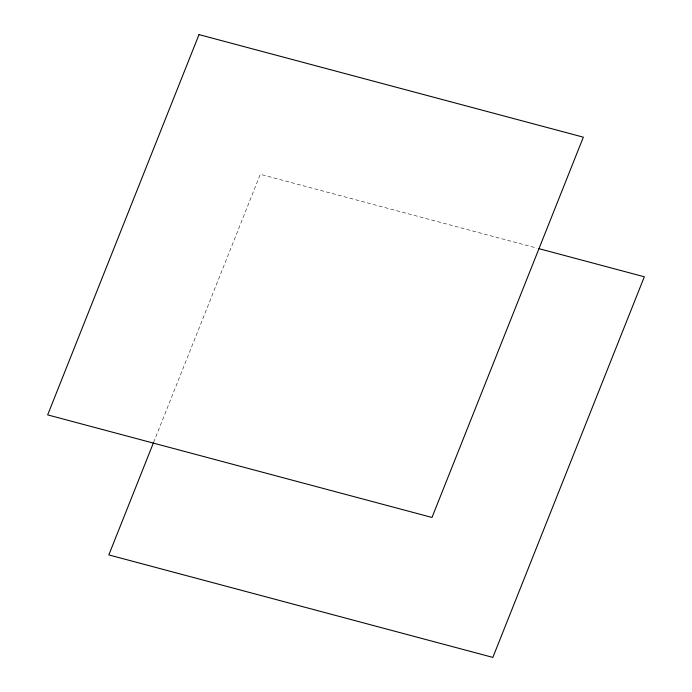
<?xml version="1.0" encoding="UTF-8"?>
<svg xmlns="http://www.w3.org/2000/svg" width="692" height="692" viewBox="0 0 692 692"><rect width="100%" height="100%" fill="white"/><g stroke="black" fill="none" stroke-linecap="round" stroke-linejoin="round"><path stroke-width="0.52" stroke-dasharray="3.46 2.59" d="M153.589 442.439L260.304 174.306L536.845 248.108"/><path stroke-width="1.04" d="M153.589 442.439L108.826 554.915L492.851 657.4L644.33 276.791L538.93 248.662M199.011 34.6L47.662 414.889L431.998 517.46L583.347 137.172L199.011 34.6"/></g></svg>
